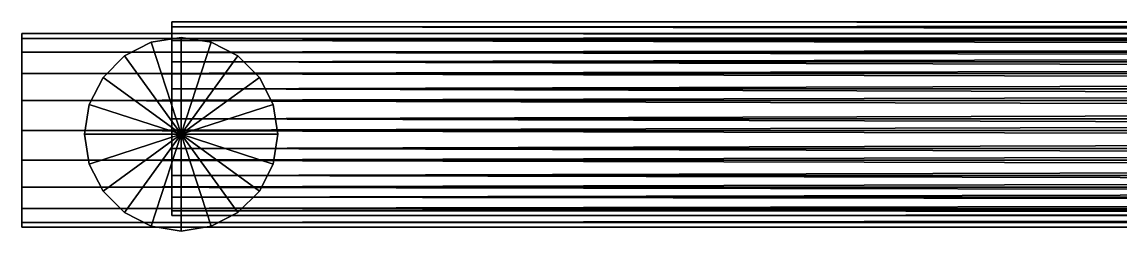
# Model space of a CAD drawing. Extents: x 51658 to 54704, y -20804 to -20635.
# Drawn here: x 51739.18 to 51767.6, y -20687.49 to -20682.09 of the extents above; entities that cross this region are included whole.
import ezdxf

# ---------------------------------------------------------------- set-up
doc = ezdxf.new("R2010")
doc.units = 0
doc.header["$MEASUREMENT"] = 0
for name, color, linetype in [('CABLEBASE__1__4', 7, 'CONTINUOUS'), ('CABLEBASE__2__25', 7, 'CONTINUOUS'), ('CABLEBASE__3_', 7, 'CONTINUOUS'), ('CABLEBASE__8_', 7, 'CONTINUOUS')]:
    doc.layers.add(name, color=color, linetype=linetype)

msp = doc.modelspace()

# ---------------------------------------------------------------- meshes
at = {"layer": 'CABLEBASE__1__4', "color": 7}
mesh = msp.add_polyface(dxfattribs=at)
corners = [(51739.182067, -20684.11427, 19924.15577), (51739.182067, -20683.417349, 19924.510869), (51739.182067, -20682.864269, 19925.063949), (51739.182067, -20682.509171, 19925.76087), (51739.182067, -20682.386812, 19926.533413), (51739.182067, -20682.509171, 19927.305956), (51739.182067, -20682.86427, 19928.002877), (51739.182067, -20683.41735, 19928.555956), (51739.182067, -20684.11427, 19928.911055), (51739.182067, -20684.886813, 19929.033414), (51739.182067, -20685.659356, 19928.911055), (51739.182067, -20686.356277, 19928.555956), (51739.182067, -20686.909356, 19928.002876), (51739.182067, -20687.264455, 19927.305956), (51739.182067, -20687.386813, 19926.533413), (51739.182067, -20687.264455, 19925.76087), (51739.182067, -20686.909356, 19925.06395), (51739.182067, -20686.356276, 19924.51087), (51739.182067, -20685.659356, 19924.155772), (51739.182067, -20684.886813, 19924.033413), (52039.422059, -20684.11427, 19924.15577), (52039.422059, -20683.417349, 19924.510869), (52039.422059, -20682.864269, 19925.063949), (52039.422059, -20682.509171, 19925.76087), (52039.422059, -20682.386812, 19926.533413), (52039.422059, -20682.509171, 19927.305956), (52039.422059, -20682.86427, 19928.002877), (52039.422059, -20683.41735, 19928.555956), (52039.422059, -20684.11427, 19928.911055), (52039.422059, -20684.886813, 19929.033414), (52039.422059, -20685.659356, 19928.911055), (52039.422059, -20686.356277, 19928.555956), (52039.422059, -20686.909356, 19928.002876), (52039.422059, -20687.264455, 19927.305956), (52039.422059, -20687.386813, 19926.533413), (52039.422059, -20687.264455, 19925.76087), (52039.422059, -20686.909356, 19925.06395), (52039.422059, -20686.356276, 19924.51087), (52039.422059, -20685.659356, 19924.155772), (52039.422059, -20684.886813, 19924.033413), (51739.182067, -20684.886813, 19926.533413), (52039.422059, -20684.886813, 19926.533413)]
mesh.append_faces([[corners[k] for k in face] for face in [(20, 21, 0), (21, 1, 0), (21, 22, 1), (22, 2, 1), (22, 23, 2), (23, 3, 2), (23, 24, 3), (24, 4, 3), (24, 25, 4), (25, 5, 4), (25, 26, 5), (26, 6, 5), (26, 27, 6), (27, 7, 6), (27, 28, 7), (28, 8, 7), (28, 29, 8), (29, 9, 8), (29, 30, 9), (30, 10, 9), (30, 31, 10), (31, 11, 10), (31, 32, 11), (32, 12, 11), (32, 33, 12), (33, 13, 12), (33, 34, 13), (34, 14, 13), (34, 35, 14), (35, 15, 14), (35, 36, 15), (36, 16, 15), (36, 37, 16), (37, 17, 16), (37, 38, 17), (38, 18, 17), (38, 39, 18), (39, 19, 18), (39, 20, 19), (20, 0, 19), (41, 39, 38), (41, 38, 37), (41, 20, 39), (41, 37, 36), (41, 21, 20), (41, 36, 35), (41, 22, 21), (41, 35, 34), (41, 23, 22), (41, 34, 33), (41, 24, 23), (41, 33, 32), (41, 25, 24), (41, 32, 31), (41, 26, 25), (41, 31, 30), (41, 27, 26), (41, 30, 29), (41, 28, 27), (41, 29, 28), (40, 18, 19), (40, 19, 0), (40, 17, 18), (40, 0, 1), (40, 16, 17), (40, 1, 2), (40, 15, 16), (40, 2, 3), (40, 14, 15), (40, 3, 4), (40, 13, 14), (40, 4, 5), (40, 12, 13), (40, 5, 6), (40, 11, 12), (40, 6, 7), (40, 10, 11), (40, 7, 8), (40, 9, 10), (40, 8, 9)]], dxfattribs={"color": 7})
at = {"layer": 'CABLEBASE__2__25', "color": 7}
mesh = msp.add_polyface(dxfattribs=at)
corners = [(51745.679797, -20684.214287, 19923.715079), (51745.324698, -20683.517366, 19923.715079), (51744.771619, -20682.964286, 19923.715079), (51744.074697, -20682.609187, 19923.715079), (51743.302155, -20682.486828, 19923.715079), (51742.529612, -20682.609187, 19923.715079), (51741.832691, -20682.964286, 19923.715079), (51741.279611, -20683.517366, 19923.715079), (51740.924513, -20684.214287, 19923.715079), (51740.802154, -20684.98683, 19923.715079), (51740.924513, -20685.759372, 19923.715079), (51741.279612, -20686.456293, 19923.715079), (51741.832691, -20687.009373, 19923.715079), (51742.529612, -20687.364472, 19923.715079), (51743.302154, -20687.48683, 19923.715079), (51744.074697, -20687.364471, 19923.715079), (51744.771618, -20687.009373, 19923.715079), (51745.324697, -20686.456293, 19923.715079), (51745.679796, -20685.759372, 19923.715079), (51745.802155, -20684.98683, 19923.715079), (51745.679797, -20684.214287, 20801.951754), (51745.324698, -20683.517366, 20801.951754), (51744.771619, -20682.964286, 20801.951754), (51744.074697, -20682.609187, 20801.951754), (51743.302155, -20682.486828, 20801.951754), (51742.529612, -20682.609187, 20801.951754), (51741.832691, -20682.964286, 20801.951754), (51741.279611, -20683.517366, 20801.951754), (51740.924513, -20684.214287, 20801.951754), (51740.802154, -20684.98683, 20801.951754), (51740.924513, -20685.759372, 20801.951754), (51741.279612, -20686.456293, 20801.951754), (51741.832691, -20687.009373, 20801.951754), (51742.529612, -20687.364472, 20801.951754), (51743.302154, -20687.48683, 20801.951754), (51744.074697, -20687.364471, 20801.951754), (51744.771618, -20687.009373, 20801.951754), (51745.324697, -20686.456293, 20801.951754), (51745.679796, -20685.759372, 20801.951754), (51745.802155, -20684.98683, 20801.951754), (51743.302155, -20684.98683, 19923.715079), (51743.302155, -20684.98683, 20801.951754)]
mesh.append_faces([[corners[k] for k in face] for face in [(20, 21, 0), (21, 1, 0), (21, 22, 1), (22, 2, 1), (22, 23, 2), (23, 3, 2), (23, 24, 3), (24, 4, 3), (24, 25, 4), (25, 5, 4), (25, 26, 5), (26, 6, 5), (26, 27, 6), (27, 7, 6), (27, 28, 7), (28, 8, 7), (28, 29, 8), (29, 9, 8), (29, 30, 9), (30, 10, 9), (30, 31, 10), (31, 11, 10), (31, 32, 11), (32, 12, 11), (32, 33, 12), (33, 13, 12), (33, 34, 13), (34, 14, 13), (34, 35, 14), (35, 15, 14), (35, 36, 15), (36, 16, 15), (36, 37, 16), (37, 17, 16), (37, 38, 17), (38, 18, 17), (38, 39, 18), (39, 19, 18), (39, 20, 19), (20, 0, 19), (41, 39, 38), (41, 38, 37), (41, 20, 39), (41, 37, 36), (41, 21, 20), (41, 36, 35), (41, 22, 21), (41, 35, 34), (41, 23, 22), (41, 34, 33), (41, 24, 23), (41, 33, 32), (41, 25, 24), (41, 32, 31), (41, 26, 25), (41, 31, 30), (41, 27, 26), (41, 30, 29), (41, 28, 27), (41, 29, 28), (40, 18, 19), (40, 19, 0), (40, 17, 18), (40, 0, 1), (40, 16, 17), (40, 1, 2), (40, 15, 16), (40, 2, 3), (40, 14, 15), (40, 3, 4), (40, 13, 14), (40, 4, 5), (40, 12, 13), (40, 5, 6), (40, 11, 12), (40, 6, 7), (40, 10, 11), (40, 7, 8), (40, 9, 10), (40, 8, 9)]], dxfattribs={"color": 7})
at = {"layer": 'CABLEBASE__3_', "color": 7}
mesh = msp.add_polyface(dxfattribs=at)
corners = [(51743.061209, -20683.814268, 20798.555766), (51743.061209, -20683.117347, 20798.910865), (51743.061209, -20682.564267, 20799.463945), (51743.061209, -20682.209168, 20800.160866), (51743.061209, -20682.08681, 20800.933409), (51743.061209, -20682.209169, 20801.705952), (51743.061209, -20682.564268, 20802.402872), (51743.061209, -20683.117347, 20802.955952), (51743.061209, -20683.814268, 20803.311051), (51743.061209, -20684.586811, 20803.433409), (51743.061209, -20685.359354, 20803.311051), (51743.061209, -20686.056274, 20802.955952), (51743.061209, -20686.609354, 20802.402872), (51743.061209, -20686.964453, 20801.705951), (51743.061209, -20687.086811, 20800.933409), (51743.061209, -20686.964453, 20800.160866), (51743.061209, -20686.609354, 20799.463946), (51743.061209, -20686.056274, 20798.910866), (51743.061209, -20685.359354, 20798.555767), (51743.061209, -20684.586811, 20798.433409), (52008.943033, -20683.814268, 20798.555766), (52008.943033, -20683.117347, 20798.910865), (52008.943033, -20682.564267, 20799.463945), (52008.943033, -20682.209168, 20800.160866), (52008.943033, -20682.08681, 20800.933409), (52008.943033, -20682.209169, 20801.705952), (52008.943033, -20682.564268, 20802.402872), (52008.943033, -20683.117347, 20802.955952), (52008.943033, -20683.814268, 20803.311051), (52008.943033, -20684.586811, 20803.433409), (52008.943033, -20685.359354, 20803.311051), (52008.943033, -20686.056274, 20802.955952), (52008.943033, -20686.609354, 20802.402872), (52008.943033, -20686.964453, 20801.705951), (52008.943033, -20687.086811, 20800.933409), (52008.943033, -20686.964453, 20800.160866), (52008.943033, -20686.609354, 20799.463946), (52008.943033, -20686.056274, 20798.910866), (52008.943033, -20685.359354, 20798.555767), (52008.943033, -20684.586811, 20798.433409), (51743.061209, -20684.586811, 20800.933409), (52008.943033, -20684.586811, 20800.933409)]
mesh.append_faces([[corners[k] for k in face] for face in [(20, 21, 0), (21, 1, 0), (21, 22, 1), (22, 2, 1), (22, 23, 2), (23, 3, 2), (23, 24, 3), (24, 4, 3), (24, 25, 4), (25, 5, 4), (25, 26, 5), (26, 6, 5), (26, 27, 6), (27, 7, 6), (27, 28, 7), (28, 8, 7), (28, 29, 8), (29, 9, 8), (29, 30, 9), (30, 10, 9), (30, 31, 10), (31, 11, 10), (31, 32, 11), (32, 12, 11), (32, 33, 12), (33, 13, 12), (33, 34, 13), (34, 14, 13), (34, 35, 14), (35, 15, 14), (35, 36, 15), (36, 16, 15), (36, 37, 16), (37, 17, 16), (37, 38, 17), (38, 18, 17), (38, 39, 18), (39, 19, 18), (39, 20, 19), (20, 0, 19), (41, 39, 38), (41, 38, 37), (41, 20, 39), (41, 37, 36), (41, 21, 20), (41, 36, 35), (41, 22, 21), (41, 35, 34), (41, 23, 22), (41, 34, 33), (41, 24, 23), (41, 33, 32), (41, 25, 24), (41, 32, 31), (41, 26, 25), (41, 31, 30), (41, 27, 26), (41, 30, 29), (41, 28, 27), (41, 29, 28), (40, 18, 19), (40, 19, 0), (40, 17, 18), (40, 0, 1), (40, 16, 17), (40, 1, 2), (40, 15, 16), (40, 2, 3), (40, 14, 15), (40, 3, 4), (40, 13, 14), (40, 4, 5), (40, 12, 13), (40, 5, 6), (40, 11, 12), (40, 6, 7), (40, 10, 11), (40, 7, 8), (40, 9, 10), (40, 8, 9)]], dxfattribs={"color": 7})
at = {"layer": 'CABLEBASE__8_', "color": 7}
mesh = msp.add_polyface(dxfattribs=at)
corners = [(51745.679797, -20684.214287, 19923.715079), (51745.324698, -20683.517366, 19923.715079), (51744.771619, -20682.964286, 19923.715079), (51744.074697, -20682.609187, 19923.715079), (51743.302155, -20682.486828, 19923.715079), (51742.529612, -20682.609187, 19923.715079), (51741.832691, -20682.964286, 19923.715079), (51741.279611, -20683.517366, 19923.715079), (51740.924513, -20684.214287, 19923.715079), (51740.802154, -20684.98683, 19923.715079), (51740.924513, -20685.759372, 19923.715079), (51741.279612, -20686.456293, 19923.715079), (51741.832691, -20687.009373, 19923.715079), (51742.529612, -20687.364472, 19923.715079), (51743.302154, -20687.48683, 19923.715079), (51744.074697, -20687.364471, 19923.715079), (51744.771618, -20687.009373, 19923.715079), (51745.324697, -20686.456293, 19923.715079), (51745.679796, -20685.759372, 19923.715079), (51745.802155, -20684.98683, 19923.715079), (51745.679797, -20684.214287, 20801.951754), (51745.324698, -20683.517366, 20801.951754), (51744.771619, -20682.964286, 20801.951754), (51744.074697, -20682.609187, 20801.951754), (51743.302155, -20682.486828, 20801.951754), (51742.529612, -20682.609187, 20801.951754), (51741.832691, -20682.964286, 20801.951754), (51741.279611, -20683.517366, 20801.951754), (51740.924513, -20684.214287, 20801.951754), (51740.802154, -20684.98683, 20801.951754), (51740.924513, -20685.759372, 20801.951754), (51741.279612, -20686.456293, 20801.951754), (51741.832691, -20687.009373, 20801.951754), (51742.529612, -20687.364472, 20801.951754), (51743.302154, -20687.48683, 20801.951754), (51744.074697, -20687.364471, 20801.951754), (51744.771618, -20687.009373, 20801.951754), (51745.324697, -20686.456293, 20801.951754), (51745.679796, -20685.759372, 20801.951754), (51745.802155, -20684.98683, 20801.951754), (51743.302155, -20684.98683, 19923.715079), (51743.302155, -20684.98683, 20801.951754)]
mesh.append_faces([[corners[k] for k in face] for face in [(20, 21, 0), (21, 1, 0), (21, 22, 1), (22, 2, 1), (22, 23, 2), (23, 3, 2), (23, 24, 3), (24, 4, 3), (24, 25, 4), (25, 5, 4), (25, 26, 5), (26, 6, 5), (26, 27, 6), (27, 7, 6), (27, 28, 7), (28, 8, 7), (28, 29, 8), (29, 9, 8), (29, 30, 9), (30, 10, 9), (30, 31, 10), (31, 11, 10), (31, 32, 11), (32, 12, 11), (32, 33, 12), (33, 13, 12), (33, 34, 13), (34, 14, 13), (34, 35, 14), (35, 15, 14), (35, 36, 15), (36, 16, 15), (36, 37, 16), (37, 17, 16), (37, 38, 17), (38, 18, 17), (38, 39, 18), (39, 19, 18), (39, 20, 19), (20, 0, 19), (41, 39, 38), (41, 38, 37), (41, 20, 39), (41, 37, 36), (41, 21, 20), (41, 36, 35), (41, 22, 21), (41, 35, 34), (41, 23, 22), (41, 34, 33), (41, 24, 23), (41, 33, 32), (41, 25, 24), (41, 32, 31), (41, 26, 25), (41, 31, 30), (41, 27, 26), (41, 30, 29), (41, 28, 27), (41, 29, 28), (40, 18, 19), (40, 19, 0), (40, 17, 18), (40, 0, 1), (40, 16, 17), (40, 1, 2), (40, 15, 16), (40, 2, 3), (40, 14, 15), (40, 3, 4), (40, 13, 14), (40, 4, 5), (40, 12, 13), (40, 5, 6), (40, 11, 12), (40, 6, 7), (40, 10, 11), (40, 7, 8), (40, 9, 10), (40, 8, 9)]], dxfattribs={"color": 7})

doc.saveas('drawing.dxf')
